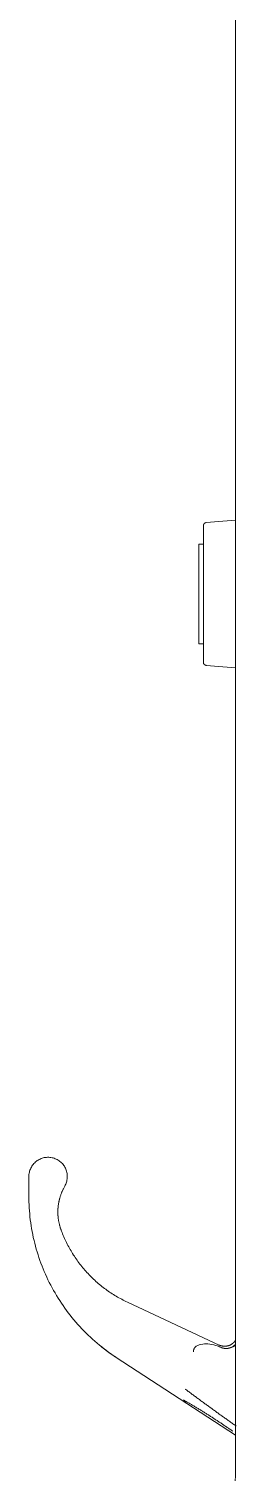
# Model space of a CAD drawing. Header units: millimetres. Extents: x -159872 to 386485, y -250577 to 158966.
# Drawn here: x 370625.2 to 370657.5, y 5805 to 6029.4 of the extents above; entities that cross this region are included whole.
import ezdxf

# ---------------------------------------------------------------- set-up
doc = ezdxf.new("R2010")
doc.units = ezdxf.units.MM
doc.layers.get('0').update_dxf_attribs({"lineweight": 25})
doc.layers.add('LDS-equipment-kitchen equipment', color=3, linetype='Continuous', lineweight=13)

# ---------------------------------------------------------------- blocks, each defined once
blk = doc.blocks.new('A$Cdbc28c23')
at = {"transparency": 33554687}
for points in [[(2.7, 32.2, 0), (901.49, 32.12, 0)], [(303.1, 32.17, 0), (303.49, 27.63, 0)], [(325.7, 27.63, 0), (326.1, 32.17, 0)], [(433.33, 13.61, 0), (445.43, 32.16, 0)], [(433.34, 13.61, 0), (445.44, 32.16, 0)], [(431.4, 29.65, 0), (424.73, 15.34, 0)], [(303.99, 27.17, 0), (325.2, 27.17, 0)], [(306.85, 26.47, 0), (306.85, 27.17, 0)], [(322.35, 27.17, 0), (322.35, 26.47, 0)], [(322.35, 26.47, 0), (306.85, 26.47, 0)], [(440.21, 24.52, 0), (439.92, 24.09, 0)], [(405.2, 0, 0), (408.2, 0, 0)]]:
    blk.add_polyline3d(points, dxfattribs=at)
for points in [[(430.65, 32.19, 0), (430.67, 32.17, 0), (430.7, 32.15, 0), (430.73, 32.14, 0), (430.75, 32.12, 0), (430.78, 32.1, 0), (430.8, 32.08, 0), (430.83, 32.06, 0), (430.85, 32.04, 0), (430.88, 32.02, 0), (430.9, 32, 0), (430.93, 31.98, 0), (430.95, 31.96, 0), (430.97, 31.94, 0), (431, 31.91, 0), (431.02, 31.89, 0), (431.04, 31.87, 0), (431.06, 31.85, 0), (431.08, 31.82, 0), (431.1, 31.8, 0), (431.12, 31.78, 0), (431.14, 31.75, 0), (431.16, 31.73, 0), (431.18, 31.7, 0), (431.2, 31.68, 0), (431.22, 31.65, 0), (431.24, 31.62, 0), (431.26, 31.6, 0), (431.27, 31.57, 0), (431.29, 31.54, 0), (431.31, 31.52, 0), (431.32, 31.49, 0), (431.34, 31.46, 0), (431.35, 31.43, 0), (431.37, 31.41, 0), (431.38, 31.38, 0), (431.4, 31.35, 0), (431.41, 31.32, 0), (431.42, 31.29, 0), (431.44, 31.26, 0), (431.45, 31.23, 0), (431.46, 31.2, 0), (431.47, 31.17, 0), (431.48, 31.14, 0), (431.49, 31.11, 0), (431.5, 31.08, 0), (431.51, 31.05, 0), (431.52, 31.02, 0), (431.53, 30.99, 0), (431.53, 30.96, 0), (431.54, 30.93, 0), (431.55, 30.9, 0), (431.55, 30.87, 0), (431.56, 30.84, 0), (431.56, 30.81, 0), (431.57, 30.78, 0), (431.57, 30.74, 0), (431.58, 30.71, 0), (431.58, 30.68, 0), (431.58, 30.65, 0), (431.59, 30.62, 0), (431.59, 30.59, 0), (431.59, 30.56, 0), (431.59, 30.52, 0), (431.59, 30.49, 0)], [(431.45, 32.16, 0), (431.45, 32.15, 0), (431.46, 32.15, 0), (431.46, 32.14, 0), (431.47, 32.13, 0), (431.48, 32.12, 0), (431.48, 32.12, 0), (431.49, 32.11, 0), (431.49, 32.1, 0), (431.5, 32.09, 0), (431.5, 32.09, 0), (431.51, 32.08, 0), (431.51, 32.07, 0), (431.52, 32.06, 0), (431.52, 32.05, 0), (431.53, 32.05, 0), (431.53, 32.04, 0), (431.53, 32.03, 0), (431.54, 32.02, 0), (431.54, 32.02, 0), (431.55, 32.01, 0), (431.55, 32, 0), (431.56, 31.99, 0), (431.56, 31.98, 0), (431.57, 31.98, 0), (431.57, 31.97, 0), (431.58, 31.96, 0), (431.58, 31.95, 0), (431.58, 31.94, 0), (431.59, 31.94, 0), (431.59, 31.93, 0), (431.6, 31.92, 0), (431.6, 31.91, 0), (431.61, 31.9, 0), (431.61, 31.89, 0), (431.61, 31.89, 0), (431.62, 31.88, 0), (431.62, 31.87, 0), (431.63, 31.86, 0), (431.63, 31.85, 0), (431.63, 31.85, 0), (431.64, 31.84, 0), (431.64, 31.83, 0), (431.65, 31.82, 0), (431.65, 31.81, 0), (431.65, 31.8, 0), (431.66, 31.8, 0), (431.66, 31.79, 0), (431.66, 31.78, 0), (431.67, 31.77, 0), (431.67, 31.76, 0), (431.68, 31.75, 0), (431.68, 31.75, 0), (431.68, 31.74, 0), (431.69, 31.73, 0), (431.69, 31.72, 0), (431.69, 31.71, 0), (431.7, 31.7, 0), (431.7, 31.69, 0), (431.7, 31.69, 0), (431.71, 31.68, 0), (431.71, 31.67, 0), (431.71, 31.66, 0), (431.71, 31.65, 0), (431.72, 31.64, 0)], [(431.75, 31.56, 0), (431.76, 31.55, 0), (431.77, 31.54, 0), (431.77, 31.52, 0), (431.78, 31.51, 0), (431.78, 31.5, 0), (431.79, 31.49, 0), (431.79, 31.47, 0), (431.8, 31.46, 0), (431.8, 31.45, 0), (431.81, 31.44, 0), (431.81, 31.42, 0), (431.82, 31.41, 0), (431.82, 31.4, 0), (431.83, 31.38, 0), (431.83, 31.37, 0), (431.84, 31.36, 0), (431.84, 31.35, 0), (431.84, 31.33, 0), (431.85, 31.32, 0), (431.85, 31.31, 0), (431.86, 31.29, 0), (431.86, 31.28, 0), (431.86, 31.27, 0), (431.87, 31.25, 0), (431.87, 31.24, 0), (431.87, 31.23, 0), (431.88, 31.21, 0), (431.88, 31.2, 0), (431.88, 31.19, 0), (431.89, 31.17, 0), (431.89, 31.16, 0), (431.89, 31.15, 0), (431.9, 31.13, 0), (431.9, 31.12, 0), (431.9, 31.11, 0), (431.9, 31.09, 0), (431.91, 31.08, 0), (431.91, 31.07, 0), (431.91, 31.05, 0), (431.91, 31.04, 0), (431.92, 31.03, 0), (431.92, 31.01, 0), (431.92, 31, 0), (431.92, 30.99, 0), (431.92, 30.97, 0), (431.93, 30.96, 0), (431.93, 30.95, 0), (431.93, 30.93, 0), (431.93, 30.92, 0), (431.93, 30.91, 0), (431.93, 30.89, 0), (431.93, 30.88, 0), (431.93, 30.87, 0), (431.94, 30.85, 0), (431.94, 30.84, 0), (431.94, 30.82, 0), (431.94, 30.81, 0), (431.94, 30.8, 0), (431.94, 30.78, 0), (431.94, 30.77, 0), (431.94, 30.76, 0), (431.94, 30.74, 0), (431.94, 30.73, 0), (431.94, 30.72, 0)], [(444.01, 32.28, 0), (443.92, 32.16, 0), (443.83, 32.03, 0), (443.74, 31.91, 0), (443.65, 31.78, 0), (443.56, 31.66, 0), (443.48, 31.53, 0), (443.39, 31.41, 0), (443.3, 31.28, 0), (443.21, 31.16, 0), (443.12, 31.03, 0), (443.03, 30.91, 0), (442.94, 30.78, 0), (442.85, 30.66, 0), (442.76, 30.53, 0), (442.67, 30.41, 0), (442.58, 30.28, 0), (442.49, 30.16, 0), (442.41, 30.03, 0), (442.32, 29.91, 0), (442.23, 29.79, 0), (442.14, 29.66, 0), (442.05, 29.54, 0), (441.96, 29.41, 0), (441.87, 29.29, 0), (441.78, 29.16, 0), (441.69, 29.04, 0), (441.6, 28.91, 0), (441.51, 28.79, 0), (441.42, 28.66, 0), (441.33, 28.54, 0), (441.24, 28.42, 0), (441.15, 28.29, 0), (441.06, 28.17, 0), (440.97, 28.04, 0), (440.88, 27.92, 0), (440.79, 27.8, 0), (440.7, 27.67, 0), (440.61, 27.55, 0), (440.52, 27.42, 0), (440.43, 27.3, 0), (440.34, 27.18, 0), (440.25, 27.05, 0), (440.16, 26.93, 0), (440.07, 26.8, 0), (439.98, 26.68, 0), (439.88, 26.56, 0), (439.79, 26.43, 0), (439.7, 26.31, 0), (439.61, 26.18, 0), (439.52, 26.06, 0), (439.43, 25.94, 0), (439.34, 25.81, 0), (439.25, 25.69, 0), (439.16, 25.57, 0), (439.07, 25.44, 0), (438.98, 25.32, 0), (438.89, 25.2, 0), (438.79, 25.07, 0), (438.7, 24.95, 0), (438.61, 24.83, 0), (438.52, 24.7, 0), (438.43, 24.58, 0), (438.34, 24.46, 0), (438.25, 24.33, 0)], [(440.19, 24.52, 0), (440.26, 24.63, 0), (440.33, 24.75, 0), (440.39, 24.86, 0), (440.46, 24.98, 0), (440.53, 25.1, 0), (440.6, 25.21, 0), (440.67, 25.33, 0), (440.74, 25.44, 0), (440.8, 25.56, 0), (440.87, 25.67, 0), (440.94, 25.79, 0), (441.01, 25.9, 0), (441.08, 26.02, 0), (441.15, 26.13, 0), (441.22, 26.25, 0), (441.29, 26.36, 0), (441.36, 26.48, 0), (441.43, 26.59, 0), (441.5, 26.71, 0), (441.57, 26.82, 0), (441.64, 26.94, 0), (441.71, 27.05, 0), (441.78, 27.16, 0), (441.85, 27.28, 0), (441.92, 27.39, 0), (441.99, 27.51, 0), (442.07, 27.62, 0), (442.14, 27.73, 0), (442.21, 27.85, 0), (442.28, 27.96, 0), (442.35, 28.07, 0), (442.42, 28.19, 0), (442.5, 28.3, 0), (442.57, 28.41, 0), (442.64, 28.53, 0), (442.71, 28.64, 0), (442.79, 28.75, 0), (442.86, 28.86, 0), (442.93, 28.98, 0), (443.01, 29.09, 0), (443.08, 29.2, 0), (443.15, 29.31, 0), (443.23, 29.43, 0), (443.3, 29.54, 0), (443.38, 29.65, 0), (443.45, 29.76, 0), (443.52, 29.88, 0), (443.6, 29.99, 0), (443.67, 30.1, 0), (443.75, 30.21, 0), (443.82, 30.32, 0), (443.9, 30.43, 0), (443.97, 30.54, 0), (444.05, 30.66, 0), (444.12, 30.77, 0), (444.2, 30.88, 0), (444.28, 30.99, 0), (444.35, 31.1, 0), (444.43, 31.21, 0), (444.5, 31.32, 0), (444.58, 31.43, 0), (444.66, 31.54, 0), (444.73, 31.65, 0), (444.81, 31.76, 0)], [(431.59, 30.49, 0), (431.59, 30.48, 0), (431.59, 30.46, 0), (431.59, 30.45, 0), (431.59, 30.44, 0), (431.59, 30.42, 0), (431.59, 30.41, 0), (431.59, 30.4, 0), (431.59, 30.38, 0), (431.59, 30.37, 0), (431.59, 30.36, 0), (431.58, 30.34, 0), (431.58, 30.33, 0), (431.58, 30.31, 0), (431.58, 30.3, 0), (431.58, 30.29, 0), (431.58, 30.27, 0), (431.58, 30.26, 0), (431.58, 30.25, 0), (431.57, 30.23, 0), (431.57, 30.22, 0), (431.57, 30.21, 0), (431.57, 30.19, 0), (431.57, 30.18, 0), (431.56, 30.17, 0), (431.56, 30.15, 0), (431.56, 30.14, 0), (431.56, 30.13, 0), (431.56, 30.11, 0), (431.55, 30.1, 0), (431.55, 30.09, 0), (431.55, 30.07, 0), (431.54, 30.06, 0), (431.54, 30.05, 0), (431.54, 30.03, 0), (431.53, 30.02, 0), (431.53, 30.01, 0), (431.53, 29.99, 0), (431.52, 29.98, 0), (431.52, 29.97, 0), (431.52, 29.95, 0), (431.51, 29.94, 0), (431.51, 29.93, 0), (431.51, 29.91, 0), (431.5, 29.9, 0), (431.5, 29.89, 0), (431.49, 29.87, 0), (431.49, 29.86, 0), (431.49, 29.85, 0), (431.48, 29.84, 0), (431.48, 29.82, 0), (431.47, 29.81, 0), (431.47, 29.8, 0), (431.46, 29.78, 0), (431.46, 29.77, 0), (431.45, 29.76, 0), (431.45, 29.75, 0), (431.44, 29.73, 0), (431.44, 29.72, 0), (431.43, 29.71, 0), (431.43, 29.7, 0), (431.42, 29.68, 0), (431.41, 29.67, 0), (431.41, 29.66, 0), (431.4, 29.65, 0)], [(431.59, 30.49, 0), (431.59, 30.48, 0), (431.59, 30.47, 0), (431.59, 30.45, 0), (431.59, 30.44, 0), (431.59, 30.43, 0), (431.59, 30.41, 0), (431.59, 30.4, 0), (431.59, 30.38, 0), (431.59, 30.37, 0), (431.59, 30.36, 0), (431.58, 30.34, 0), (431.58, 30.33, 0), (431.58, 30.32, 0), (431.58, 30.3, 0), (431.58, 30.29, 0), (431.58, 30.28, 0), (431.58, 30.26, 0), (431.58, 30.25, 0), (431.57, 30.24, 0), (431.57, 30.22, 0), (431.57, 30.21, 0), (431.57, 30.19, 0), (431.57, 30.18, 0), (431.56, 30.17, 0), (431.56, 30.15, 0), (431.56, 30.14, 0), (431.56, 30.13, 0), (431.55, 30.11, 0), (431.55, 30.1, 0), (431.55, 30.09, 0), (431.55, 30.07, 0), (431.54, 30.06, 0), (431.54, 30.05, 0), (431.54, 30.03, 0), (431.53, 30.02, 0), (431.53, 30.01, 0), (431.53, 29.99, 0), (431.52, 29.98, 0), (431.52, 29.97, 0), (431.52, 29.95, 0), (431.51, 29.94, 0), (431.51, 29.93, 0), (431.51, 29.92, 0), (431.5, 29.9, 0), (431.5, 29.89, 0), (431.49, 29.88, 0), (431.49, 29.86, 0), (431.49, 29.85, 0), (431.48, 29.84, 0), (431.48, 29.82, 0), (431.47, 29.81, 0), (431.47, 29.8, 0), (431.46, 29.79, 0), (431.46, 29.77, 0), (431.45, 29.76, 0), (431.45, 29.75, 0), (431.44, 29.74, 0), (431.44, 29.72, 0), (431.43, 29.71, 0), (431.43, 29.7, 0), (431.42, 29.69, 0), (431.41, 29.67, 0), (431.41, 29.66, 0), (431.4, 29.65, 0)], [(431.44, 31.25, 0), (431.45, 31.24, 0), (431.45, 31.23, 0), (431.45, 31.22, 0), (431.46, 31.21, 0), (431.46, 31.2, 0), (431.47, 31.18, 0), (431.47, 31.17, 0), (431.48, 31.16, 0), (431.48, 31.15, 0), (431.48, 31.14, 0), (431.49, 31.13, 0), (431.49, 31.11, 0), (431.49, 31.1, 0), (431.5, 31.09, 0), (431.5, 31.08, 0), (431.51, 31.07, 0), (431.51, 31.06, 0), (431.51, 31.05, 0), (431.52, 31.03, 0), (431.52, 31.02, 0), (431.52, 31.01, 0), (431.53, 31, 0), (431.53, 30.99, 0), (431.53, 30.97, 0), (431.53, 30.96, 0), (431.54, 30.95, 0), (431.54, 30.94, 0), (431.54, 30.93, 0), (431.55, 30.92, 0), (431.55, 30.9, 0), (431.55, 30.89, 0), (431.55, 30.88, 0), (431.55, 30.87, 0), (431.56, 30.86, 0), (431.56, 30.84, 0), (431.56, 30.83, 0), (431.56, 30.82, 0), (431.57, 30.81, 0), (431.57, 30.8, 0), (431.57, 30.78, 0), (431.57, 30.77, 0), (431.57, 30.76, 0), (431.57, 30.75, 0), (431.58, 30.74, 0), (431.58, 30.72, 0), (431.58, 30.71, 0), (431.58, 30.7, 0), (431.58, 30.69, 0), (431.58, 30.68, 0), (431.58, 30.66, 0), (431.58, 30.65, 0), (431.58, 30.64, 0), (431.59, 30.63, 0), (431.59, 30.61, 0), (431.59, 30.6, 0), (431.59, 30.59, 0), (431.59, 30.58, 0), (431.59, 30.57, 0), (431.59, 30.55, 0), (431.59, 30.54, 0), (431.59, 30.53, 0), (431.59, 30.52, 0), (431.59, 30.51, 0), (431.59, 30.49, 0)], [(431.94, 30.72, 0), (431.94, 30.7, 0), (431.94, 30.69, 0), (431.94, 30.67, 0), (431.94, 30.66, 0), (431.94, 30.65, 0), (431.94, 30.63, 0), (431.94, 30.62, 0), (431.94, 30.61, 0), (431.94, 30.59, 0), (431.94, 30.58, 0), (431.93, 30.57, 0), (431.93, 30.55, 0), (431.93, 30.54, 0), (431.93, 30.52, 0), (431.93, 30.51, 0), (431.93, 30.5, 0), (431.93, 30.48, 0), (431.93, 30.47, 0), (431.92, 30.46, 0), (431.92, 30.44, 0), (431.92, 30.43, 0), (431.92, 30.42, 0), (431.92, 30.4, 0), (431.91, 30.39, 0), (431.91, 30.38, 0), (431.91, 30.36, 0), (431.91, 30.35, 0), (431.9, 30.34, 0), (431.9, 30.32, 0), (431.9, 30.31, 0), (431.9, 30.3, 0), (431.89, 30.28, 0), (431.89, 30.27, 0), (431.89, 30.26, 0), (431.88, 30.24, 0), (431.88, 30.23, 0), (431.88, 30.22, 0), (431.87, 30.2, 0), (431.87, 30.19, 0), (431.87, 30.18, 0), (431.86, 30.16, 0), (431.86, 30.15, 0), (431.86, 30.14, 0), (431.85, 30.12, 0), (431.85, 30.11, 0), (431.84, 30.1, 0), (431.84, 30.09, 0), (431.84, 30.07, 0), (431.83, 30.06, 0), (431.83, 30.05, 0), (431.82, 30.03, 0), (431.82, 30.02, 0), (431.81, 30.01, 0), (431.81, 30, 0), (431.8, 29.98, 0), (431.8, 29.97, 0), (431.79, 29.96, 0), (431.79, 29.95, 0), (431.78, 29.93, 0), (431.78, 29.92, 0), (431.77, 29.91, 0), (431.77, 29.89, 0), (431.76, 29.88, 0), (431.75, 29.87, 0)], [(303.99, 27.17, 0), (303.98, 27.17, 0), (303.97, 27.17, 0), (303.96, 27.17, 0), (303.95, 27.17, 0), (303.93, 27.18, 0), (303.92, 27.18, 0), (303.91, 27.18, 0), (303.9, 27.18, 0), (303.89, 27.18, 0), (303.88, 27.19, 0), (303.87, 27.19, 0), (303.86, 27.19, 0), (303.84, 27.2, 0), (303.83, 27.2, 0), (303.82, 27.2, 0), (303.81, 27.21, 0), (303.8, 27.21, 0), (303.79, 27.22, 0), (303.78, 27.22, 0), (303.77, 27.23, 0), (303.76, 27.23, 0), (303.75, 27.24, 0), (303.74, 27.24, 0), (303.73, 27.25, 0), (303.72, 27.25, 0), (303.71, 27.26, 0), (303.7, 27.27, 0), (303.69, 27.27, 0), (303.68, 27.28, 0), (303.67, 27.29, 0), (303.66, 27.3, 0), (303.65, 27.3, 0), (303.65, 27.31, 0), (303.64, 27.32, 0), (303.63, 27.33, 0), (303.62, 27.34, 0), (303.61, 27.35, 0), (303.61, 27.35, 0), (303.6, 27.36, 0), (303.59, 27.37, 0), (303.59, 27.38, 0), (303.58, 27.39, 0), (303.57, 27.4, 0), (303.57, 27.41, 0), (303.56, 27.42, 0), (303.56, 27.43, 0), (303.55, 27.44, 0), (303.54, 27.45, 0), (303.54, 27.46, 0), (303.53, 27.47, 0), (303.53, 27.48, 0), (303.53, 27.49, 0), (303.52, 27.5, 0), (303.52, 27.52, 0), (303.51, 27.53, 0), (303.51, 27.54, 0), (303.51, 27.55, 0), (303.51, 27.56, 0), (303.5, 27.57, 0), (303.5, 27.58, 0), (303.5, 27.59, 0), (303.5, 27.61, 0), (303.5, 27.62, 0), (303.49, 27.63, 0)], [(325.7, 27.63, 0), (325.7, 27.62, 0), (325.7, 27.6, 0), (325.7, 27.59, 0), (325.69, 27.58, 0), (325.69, 27.57, 0), (325.69, 27.56, 0), (325.69, 27.55, 0), (325.68, 27.54, 0), (325.68, 27.52, 0), (325.68, 27.51, 0), (325.67, 27.5, 0), (325.67, 27.49, 0), (325.66, 27.48, 0), (325.66, 27.47, 0), (325.66, 27.46, 0), (325.65, 27.45, 0), (325.64, 27.44, 0), (325.64, 27.43, 0), (325.63, 27.42, 0), (325.63, 27.41, 0), (325.62, 27.4, 0), (325.62, 27.39, 0), (325.61, 27.38, 0), (325.6, 27.37, 0), (325.59, 27.36, 0), (325.59, 27.35, 0), (325.58, 27.34, 0), (325.57, 27.33, 0), (325.56, 27.33, 0), (325.56, 27.32, 0), (325.55, 27.31, 0), (325.54, 27.3, 0), (325.53, 27.29, 0), (325.52, 27.29, 0), (325.51, 27.28, 0), (325.5, 27.27, 0), (325.49, 27.27, 0), (325.48, 27.26, 0), (325.48, 27.25, 0), (325.47, 27.25, 0), (325.46, 27.24, 0), (325.45, 27.23, 0), (325.44, 27.23, 0), (325.43, 27.22, 0), (325.41, 27.22, 0), (325.4, 27.21, 0), (325.39, 27.21, 0), (325.38, 27.2, 0), (325.37, 27.2, 0), (325.36, 27.2, 0), (325.35, 27.19, 0), (325.34, 27.19, 0), (325.33, 27.19, 0), (325.32, 27.18, 0), (325.31, 27.18, 0), (325.29, 27.18, 0), (325.28, 27.18, 0), (325.27, 27.18, 0), (325.26, 27.17, 0), (325.25, 27.17, 0), (325.24, 27.17, 0), (325.22, 27.17, 0), (325.21, 27.17, 0), (325.2, 27.17, 0)], [(432.44, 25.62, 0), (432.42, 25.62, 0), (432.41, 25.62, 0), (432.4, 25.62, 0), (432.39, 25.62, 0), (432.38, 25.62, 0), (432.37, 25.62, 0), (432.35, 25.62, 0), (432.34, 25.62, 0), (432.33, 25.62, 0), (432.32, 25.63, 0), (432.31, 25.63, 0), (432.3, 25.63, 0), (432.29, 25.63, 0), (432.27, 25.63, 0), (432.26, 25.63, 0), (432.25, 25.64, 0), (432.24, 25.64, 0), (432.23, 25.64, 0), (432.22, 25.64, 0), (432.21, 25.65, 0), (432.19, 25.65, 0), (432.18, 25.65, 0), (432.17, 25.66, 0), (432.16, 25.66, 0), (432.15, 25.66, 0), (432.14, 25.67, 0), (432.13, 25.67, 0), (432.12, 25.67, 0), (432.1, 25.68, 0), (432.09, 25.68, 0), (432.08, 25.68, 0), (432.07, 25.69, 0), (432.06, 25.69, 0), (432.05, 25.7, 0), (432.04, 25.7, 0), (432.03, 25.71, 0), (432.02, 25.71, 0), (432.01, 25.72, 0), (432, 25.72, 0), (431.99, 25.73, 0), (431.98, 25.73, 0), (431.97, 25.74, 0), (431.96, 25.74, 0), (431.95, 25.75, 0), (431.93, 25.75, 0), (431.92, 25.76, 0), (431.91, 25.76, 0), (431.9, 25.77, 0), (431.89, 25.78, 0), (431.89, 25.78, 0), (431.88, 25.79, 0), (431.87, 25.79, 0), (431.86, 25.8, 0), (431.85, 25.81, 0), (431.84, 25.81, 0), (431.83, 25.82, 0), (431.82, 25.83, 0), (431.81, 25.84, 0), (431.8, 25.84, 0), (431.79, 25.85, 0), (431.78, 25.86, 0), (431.77, 25.86, 0), (431.76, 25.87, 0), (431.75, 25.88, 0)], [(433.33, 13.61, 0), (433.07, 13.22, 0), (432.81, 12.84, 0), (432.54, 12.46, 0), (432.27, 12.08, 0), (431.98, 11.71, 0), (431.7, 11.35, 0), (431.41, 10.98, 0), (431.11, 10.63, 0), (430.81, 10.27, 0), (430.5, 9.92, 0), (430.18, 9.58, 0), (429.86, 9.24, 0), (429.54, 8.91, 0), (429.21, 8.58, 0), (428.87, 8.26, 0), (428.53, 7.94, 0), (428.19, 7.63, 0), (427.84, 7.32, 0), (427.49, 7.02, 0), (427.13, 6.72, 0), (426.76, 6.43, 0), (426.4, 6.14, 0), (426.02, 5.87, 0), (425.65, 5.59, 0), (425.27, 5.32, 0), (424.88, 5.06, 0), (424.49, 4.81, 0), (424.1, 4.56, 0), (423.7, 4.31, 0), (423.3, 4.08, 0), (422.9, 3.85, 0), (422.49, 3.62, 0), (422.08, 3.4, 0), (421.67, 3.19, 0), (421.25, 2.98, 0), (420.83, 2.79, 0), (420.4, 2.59, 0), (419.98, 2.41, 0), (419.55, 2.23, 0), (419.12, 2.05, 0), (418.68, 1.89, 0), (418.24, 1.73, 0), (417.8, 1.58, 0), (417.36, 1.43, 0), (416.92, 1.29, 0), (416.47, 1.16, 0), (416.02, 1.04, 0), (415.57, 0.92, 0), (415.12, 0.81, 0), (414.67, 0.7, 0), (414.21, 0.61, 0), (413.76, 0.52, 0), (413.3, 0.44, 0), (412.84, 0.36, 0), (412.38, 0.29, 0), (411.92, 0.23, 0), (411.45, 0.18, 0), (410.99, 0.13, 0), (410.53, 0.09, 0), (410.06, 0.06, 0), (409.6, 0.03, 0), (409.13, 0.01, 0), (408.67, 0, 0), (408.2, 0, 0)], [(424.73, 15.34, 0), (424.63, 15.12, 0), (424.52, 14.9, 0), (424.41, 14.68, 0), (424.29, 14.46, 0), (424.18, 14.25, 0), (424.06, 14.03, 0), (423.94, 13.82, 0), (423.82, 13.61, 0), (423.69, 13.39, 0), (423.56, 13.19, 0), (423.43, 12.98, 0), (423.29, 12.77, 0), (423.16, 12.57, 0), (423.02, 12.37, 0), (422.88, 12.17, 0), (422.73, 11.97, 0), (422.59, 11.77, 0), (422.44, 11.58, 0), (422.29, 11.38, 0), (422.13, 11.19, 0), (421.98, 11, 0), (421.82, 10.81, 0), (421.66, 10.63, 0), (421.5, 10.44, 0), (421.33, 10.26, 0), (421.16, 10.08, 0), (421, 9.9, 0), (420.82, 9.73, 0), (420.65, 9.56, 0), (420.47, 9.38, 0), (420.3, 9.22, 0), (420.12, 9.05, 0), (419.93, 8.88, 0), (419.75, 8.72, 0), (419.56, 8.56, 0), (419.38, 8.4, 0), (419.19, 8.25, 0), (419, 8.09, 0), (418.8, 7.94, 0), (418.61, 7.79, 0), (418.41, 7.65, 0), (418.21, 7.51, 0), (418.01, 7.36, 0), (417.81, 7.23, 0), (417.6, 7.09, 0), (417.4, 6.96, 0), (417.19, 6.82, 0), (416.98, 6.7, 0), (416.77, 6.57, 0), (416.56, 6.45, 0), (416.34, 6.33, 0), (416.13, 6.21, 0), (415.91, 6.09, 0), (415.69, 5.98, 0), (415.47, 5.87, 0), (415.25, 5.76, 0), (415.03, 5.66, 0), (414.81, 5.55, 0), (414.58, 5.45, 0), (414.36, 5.36, 0), (414.13, 5.26, 0), (413.9, 5.17, 0), (413.68, 5.09, 0), (413.45, 5, 0)], [(433.34, 13.61, 0), (433.31, 13.57, 0), (433.29, 13.53, 0), (433.26, 13.5, 0), (433.24, 13.46, 0), (433.21, 13.42, 0), (433.19, 13.38, 0), (433.16, 13.35, 0), (433.14, 13.31, 0), (433.11, 13.27, 0), (433.09, 13.23, 0), (433.06, 13.2, 0), (433.04, 13.16, 0), (433.01, 13.12, 0), (432.99, 13.08, 0), (432.96, 13.05, 0), (432.94, 13.01, 0), (432.91, 12.97, 0), (432.88, 12.94, 0), (432.86, 12.9, 0), (432.83, 12.86, 0), (432.81, 12.82, 0), (432.78, 12.79, 0), (432.76, 12.75, 0), (432.73, 12.71, 0), (432.7, 12.68, 0), (432.68, 12.64, 0), (432.65, 12.6, 0), (432.63, 12.57, 0), (432.6, 12.53, 0), (432.57, 12.49, 0), (432.55, 12.46, 0), (432.52, 12.42, 0), (432.49, 12.38, 0), (432.47, 12.35, 0), (432.44, 12.31, 0), (432.41, 12.27, 0), (432.39, 12.24, 0), (432.36, 12.2, 0), (432.33, 12.17, 0), (432.31, 12.13, 0), (432.28, 12.09, 0), (432.25, 12.06, 0), (432.23, 12.02, 0), (432.2, 11.98, 0), (432.17, 11.95, 0), (432.14, 11.91, 0), (432.12, 11.88, 0), (432.09, 11.84, 0), (432.06, 11.8, 0), (432.04, 11.77, 0), (432.01, 11.73, 0), (431.98, 11.7, 0), (431.95, 11.66, 0), (431.93, 11.63, 0), (431.9, 11.59, 0), (431.87, 11.55, 0), (431.84, 11.52, 0), (431.81, 11.48, 0), (431.79, 11.45, 0), (431.76, 11.41, 0), (431.73, 11.38, 0), (431.7, 11.34, 0), (431.67, 11.31, 0), (431.65, 11.27, 0)], [(405.2, 0, 0), (405.03, 0.01, 0), (404.86, 0.02, 0), (404.69, 0.04, 0), (404.52, 0.08, 0), (404.36, 0.12, 0), (404.19, 0.18, 0), (404.03, 0.24, 0), (403.88, 0.31, 0), (403.73, 0.39, 0), (403.58, 0.48, 0), (403.44, 0.58, 0), (403.3, 0.68, 0), (403.17, 0.79, 0), (403.05, 0.91, 0), (402.93, 1.04, 0), (402.83, 1.17, 0), (402.72, 1.31, 0), (402.63, 1.46, 0), (402.55, 1.61, 0), (402.47, 1.76, 0), (402.41, 1.92, 0), (402.35, 2.08, 0), (402.3, 2.25, 0), (402.26, 2.41, 0), (402.24, 2.58, 0), (402.22, 2.75, 0), (402.21, 2.92, 0), (402.21, 3.1, 0), (402.22, 3.27, 0), (402.24, 3.44, 0), (402.27, 3.61, 0), (402.31, 3.77, 0), (402.36, 3.94, 0), (402.42, 4.1, 0), (402.48, 4.26, 0), (402.56, 4.41, 0), (402.65, 4.56, 0), (402.74, 4.7, 0), (402.84, 4.84, 0), (402.95, 4.97, 0), (403.07, 5.1, 0), (403.19, 5.22, 0), (403.32, 5.33, 0), (403.46, 5.43, 0), (403.6, 5.53, 0), (403.75, 5.62, 0), (403.9, 5.7, 0), (404.06, 5.77, 0), (404.22, 5.83, 0), (404.38, 5.88, 0), (404.55, 5.92, 0), (404.72, 5.95, 0), (404.89, 5.98, 0), (405.06, 5.99, 0), (405.23, 5.99, 0), (405.4, 5.99, 0), (405.57, 5.97, 0), (405.74, 5.94, 0), (405.91, 5.91, 0), (406.07, 5.86, 0), (406.24, 5.81, 0), (406.4, 5.75, 0), (406.55, 5.67, 0), (406.7, 5.59, 0)], [(413.45, 5, 0), (413.34, 4.96, 0), (413.24, 4.93, 0), (413.14, 4.89, 0), (413.03, 4.86, 0), (412.93, 4.83, 0), (412.82, 4.8, 0), (412.72, 4.77, 0), (412.61, 4.75, 0), (412.5, 4.72, 0), (412.4, 4.7, 0), (412.29, 4.68, 0), (412.18, 4.65, 0), (412.08, 4.63, 0), (411.97, 4.62, 0), (411.86, 4.6, 0), (411.75, 4.59, 0), (411.64, 4.57, 0), (411.53, 4.56, 0), (411.43, 4.55, 0), (411.32, 4.54, 0), (411.21, 4.53, 0), (411.1, 4.53, 0), (410.99, 4.52, 0), (410.88, 4.52, 0), (410.77, 4.52, 0), (410.66, 4.52, 0), (410.55, 4.52, 0), (410.44, 4.52, 0), (410.33, 4.53, 0), (410.23, 4.53, 0), (410.12, 4.54, 0), (410.01, 4.55, 0), (409.9, 4.56, 0), (409.79, 4.57, 0), (409.68, 4.58, 0), (409.57, 4.6, 0), (409.47, 4.61, 0), (409.36, 4.63, 0), (409.25, 4.65, 0), (409.14, 4.67, 0), (409.04, 4.69, 0), (408.93, 4.72, 0), (408.82, 4.74, 0), (408.72, 4.77, 0), (408.61, 4.8, 0), (408.51, 4.83, 0), (408.4, 4.86, 0), (408.3, 4.89, 0), (408.19, 4.92, 0), (408.09, 4.96, 0), (407.99, 4.99, 0), (407.89, 5.03, 0), (407.78, 5.07, 0), (407.68, 5.11, 0), (407.58, 5.15, 0), (407.48, 5.2, 0), (407.38, 5.24, 0), (407.28, 5.29, 0), (407.18, 5.33, 0), (407.09, 5.38, 0), (406.99, 5.43, 0), (406.89, 5.48, 0), (406.8, 5.54, 0), (406.7, 5.59, 0)], [(413.46, 5.01, 0), (413.35, 4.97, 0), (413.25, 4.94, 0), (413.15, 4.9, 0), (413.04, 4.87, 0), (412.94, 4.84, 0), (412.83, 4.81, 0), (412.73, 4.78, 0), (412.62, 4.76, 0), (412.51, 4.73, 0), (412.41, 4.71, 0), (412.3, 4.68, 0), (412.19, 4.66, 0), (412.09, 4.64, 0), (411.98, 4.63, 0), (411.87, 4.61, 0), (411.76, 4.59, 0), (411.65, 4.58, 0), (411.55, 4.57, 0), (411.44, 4.56, 0), (411.33, 4.55, 0), (411.22, 4.54, 0), (411.11, 4.54, 0), (411, 4.53, 0), (410.89, 4.53, 0), (410.78, 4.53, 0), (410.68, 4.53, 0), (410.57, 4.53, 0), (410.46, 4.53, 0), (410.35, 4.54, 0), (410.24, 4.54, 0), (410.13, 4.55, 0), (410.02, 4.56, 0), (409.91, 4.57, 0), (409.8, 4.58, 0), (409.7, 4.59, 0), (409.59, 4.61, 0), (409.48, 4.62, 0), (409.37, 4.64, 0), (409.26, 4.66, 0), (409.16, 4.68, 0), (409.05, 4.7, 0), (408.94, 4.73, 0), (408.84, 4.75, 0), (408.73, 4.78, 0), (408.63, 4.81, 0), (408.52, 4.83, 0), (408.42, 4.87, 0), (408.31, 4.9, 0), (408.21, 4.93, 0), (408.11, 4.97, 0), (408, 5, 0), (407.9, 5.04, 0), (407.8, 5.08, 0), (407.7, 5.12, 0), (407.6, 5.16, 0), (407.5, 5.2, 0), (407.4, 5.25, 0), (407.3, 5.3, 0), (407.2, 5.34, 0), (407.1, 5.39, 0), (407, 5.44, 0), (406.91, 5.49, 0), (406.81, 5.55, 0), (406.72, 5.6, 0)]]:
    blk.add_polyline3d(points)
blk.add_open_spline([(431.75, 31.56), (431.65, 31.79), (431.49, 32), (431.31, 32.17)], degree=3, dxfattribs=at)
blk.add_open_spline([(431.75, 25.88), (431.75, 25.88), (431.49, 26.11), (431.24, 26.8), (431.2, 27.95), (431.39, 28.98), (431.64, 29.63), (431.75, 29.87)], degree=3, knots=[0, 0, 0, 0, 0.000171, 0.250129, 0.500086, 0.812532, 1, 1, 1, 1], dxfattribs=at)
blk = doc.blocks.new('Group-338')
at = {"layer": 'LDS-equipment-kitchen equipment', "rotation": 270}
blk.add_blockref('A$Cdbc28c23', (309951.72, 42713.65), dxfattribs=at)

msp = doc.modelspace()

# ---------------------------------------------------------------- block references
at = {"layer": 'LDS-equipment-kitchen equipment', "color": 7}
msp.add_blockref('Group-338', (60673.51323, -36457.51522), dxfattribs=at)

doc.saveas('drawing.dxf')
